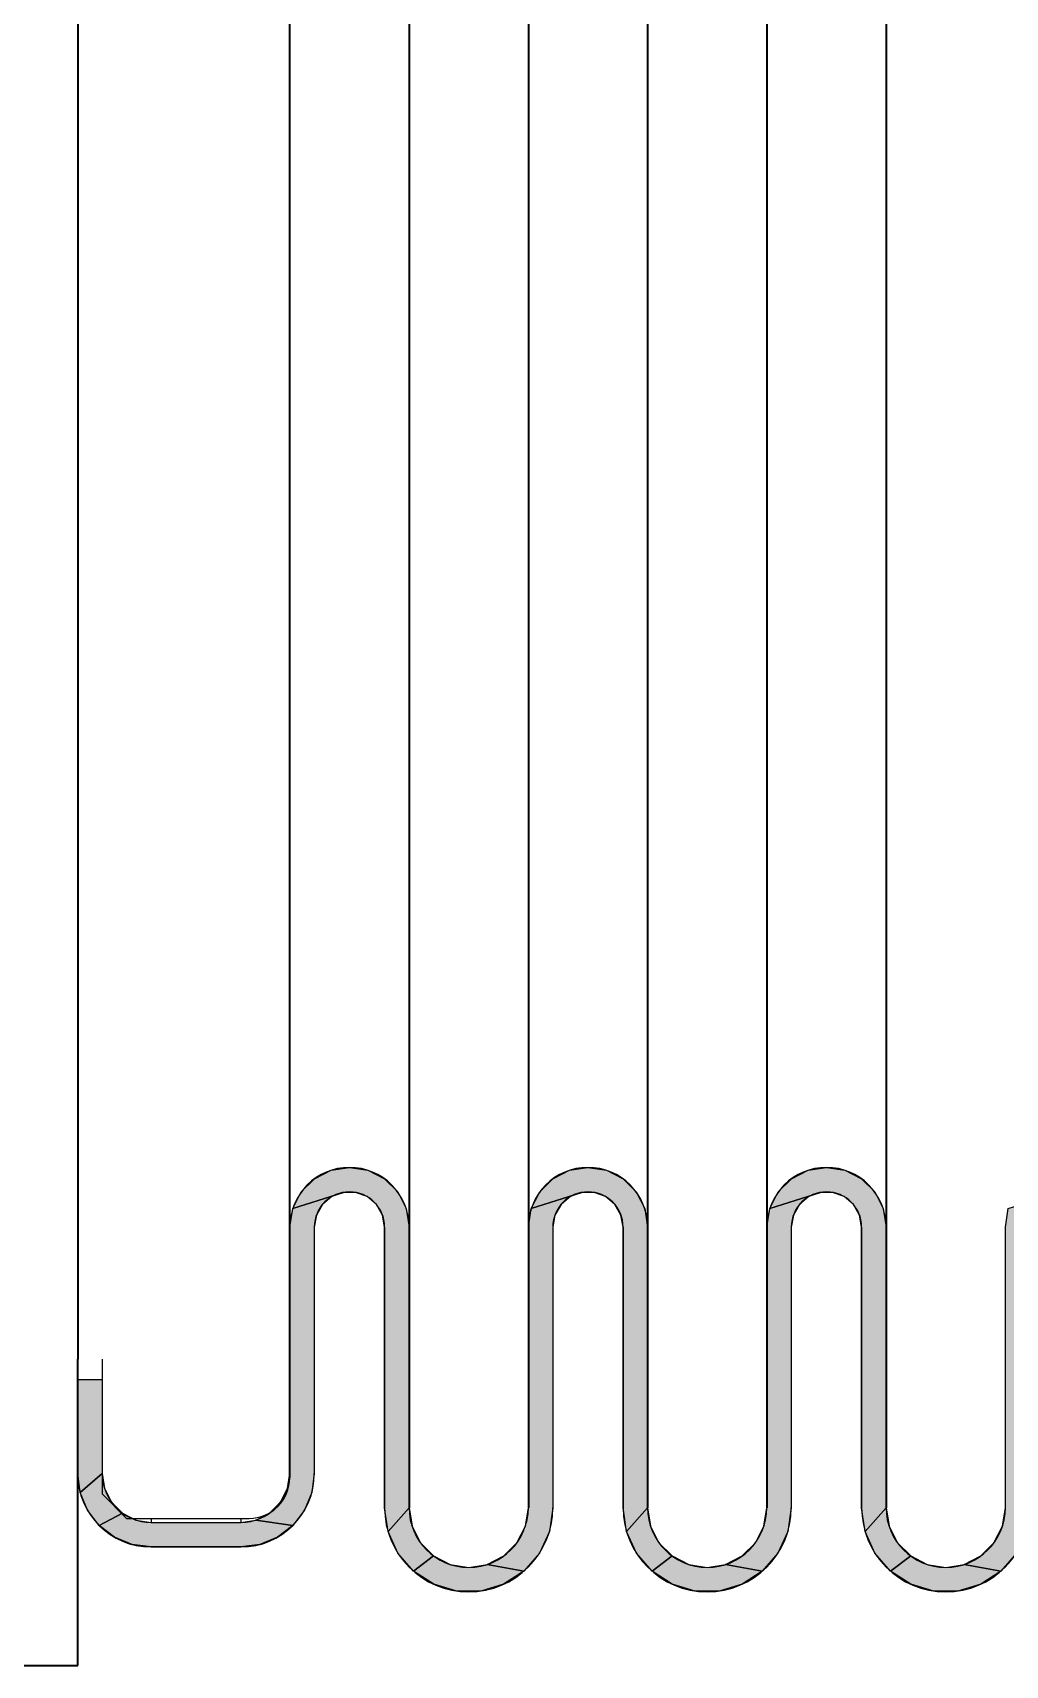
# Model space of a CAD drawing. Header units: millimetres. Extents: x -3183 to 3067, y 1033 to 2218.
# Drawn here: x -1692.71 to -1680.79, y 1776.08 to 1796.08 of the extents above; entities that cross this region are included whole.
import ezdxf

# ---------------------------------------------------------------- set-up
doc = ezdxf.new("R2010")
doc.units = ezdxf.units.MM
doc.layers.add('Kontury', color=7, linetype='Continuous', lineweight=35)

# ---------------------------------------------------------------- blocks, each defined once
blk = doc.blocks.new('*U96')
at = {"color": 2, "linetype": 'Continuous', "extrusion": (0, 0, -1)}
for points in [[(-114.434, 180.432), (-116.475, 180.109), (-114.11, 180.109)], [(-114.841, 180.64), (-116.152, 180.432), (-114.434, 180.432)], [(-116.152, 180.432), (-116.475, 180.109), (-114.434, 180.432)], [(-115.293, 180.711), (-115.745, 180.64), (-114.841, 180.64)], [(-115.745, 180.64), (-116.152, 180.432), (-114.841, 180.64)], [(-114.11, 180.109), (-115.143, 180.098), (-113.903, 179.701)], [(-116.475, 180.109), (-115.143, 180.098), (-114.11, 180.109)], [(-116.475, 180.109), (-115.442, 180.098), (-115.143, 180.098)], [(-116.475, 180.109), (-116.683, 179.701), (-115.442, 180.098)], [(-115.442, 180.098), (-116.683, 179.701), (-115.724, 179.996)], [(-115.724, 179.996), (-116.683, 179.701), (-115.953, 179.804)], [(-115.953, 179.804), (-116.683, 179.701), (-116.102, 179.544)], [(-116.683, 179.701), (-116.754, 179.25), (-116.102, 179.544)], [(-116.102, 179.544), (-116.754, 179.25), (-116.154, 179.25)], [(-116.154, 179.25), (-116.754, 172.373), (-116.154, 172.373)], [(-116.754, 179.25), (-116.754, 172.373), (-116.154, 179.25)], [(-116.754, 172.373), (-116.238, 171.792), (-116.154, 172.373)]]:
    blk.add_solid(points, dxfattribs=at)
blk = doc.blocks.new('*U97')
at = {"color": 2, "linetype": 'Continuous', "extrusion": (0, 0, -1)}
for points in [[(-120.28, 180.432), (-122.321, 180.109), (-119.957, 180.109)], [(-120.687, 180.64), (-121.998, 180.432), (-120.28, 180.432)], [(-121.998, 180.432), (-122.321, 180.109), (-120.28, 180.432)], [(-121.139, 180.711), (-121.591, 180.64), (-120.687, 180.64)], [(-121.591, 180.64), (-121.998, 180.432), (-120.687, 180.64)], [(-119.957, 180.109), (-120.989, 180.098), (-119.749, 179.701)], [(-122.321, 180.109), (-120.989, 180.098), (-119.957, 180.109)], [(-122.321, 180.109), (-121.289, 180.098), (-120.989, 180.098)], [(-122.321, 180.109), (-122.529, 179.701), (-121.289, 180.098)], [(-121.289, 180.098), (-122.529, 179.701), (-121.57, 179.996)], [(-121.57, 179.996), (-122.529, 179.701), (-121.799, 179.804)], [(-121.799, 179.804), (-122.529, 179.701), (-121.949, 179.544)], [(-122.529, 179.701), (-122.601, 179.25), (-121.949, 179.544)], [(-121.949, 179.544), (-122.601, 179.25), (-122.001, 179.25)], [(-122.001, 179.25), (-122.601, 172.373), (-122.001, 172.373)], [(-122.601, 179.25), (-122.601, 172.373), (-122.001, 179.25)], [(-122.601, 172.373), (-122.084, 171.792), (-122.001, 172.373)]]:
    blk.add_solid(points, dxfattribs=at)
blk = doc.blocks.new('*U98')
at = {"color": 2, "linetype": 'Continuous', "extrusion": (0, 0, -1)}
for points in [[(-126.126, 180.432), (-128.168, 180.109), (-125.803, 180.109)], [(-126.534, 180.64), (-127.844, 180.432), (-126.126, 180.432)], [(-127.844, 180.432), (-128.168, 180.109), (-126.126, 180.432)], [(-126.985, 180.711), (-127.437, 180.64), (-126.534, 180.64)], [(-127.437, 180.64), (-127.844, 180.432), (-126.534, 180.64)], [(-125.803, 180.109), (-126.836, 180.098), (-125.595, 179.701)], [(-128.168, 180.109), (-126.836, 180.098), (-125.803, 180.109)], [(-128.168, 180.109), (-127.135, 180.098), (-126.836, 180.098)], [(-128.168, 180.109), (-128.375, 179.701), (-127.135, 180.098)], [(-127.135, 180.098), (-128.375, 179.701), (-127.416, 179.996)], [(-127.416, 179.996), (-128.375, 179.701), (-127.645, 179.804)], [(-127.645, 179.804), (-128.375, 179.701), (-127.795, 179.544)], [(-128.375, 179.701), (-128.447, 179.25), (-127.795, 179.544)], [(-127.795, 179.544), (-128.447, 179.25), (-127.847, 179.25)], [(-127.847, 179.25), (-128.447, 172.373), (-127.847, 172.373)], [(-128.447, 179.25), (-128.447, 172.373), (-127.847, 179.25)], [(-128.447, 172.373), (-127.93, 171.792), (-127.847, 172.373)]]:
    blk.add_solid(points, dxfattribs=at)
blk = doc.blocks.new('*U103')
at = {"color": 2, "linetype": 'Continuous', "extrusion": (0, 0, -1)}
for points in [[(-115.143, 180.098), (-114.862, 179.996), (-113.903, 179.701)], [(-113.903, 179.701), (-114.483, 179.544), (-113.831, 179.25)], [(-114.862, 179.996), (-114.633, 179.804), (-113.903, 179.701)], [(-114.633, 179.804), (-114.483, 179.544), (-113.903, 179.701)], [(-114.483, 179.544), (-114.431, 179.25), (-113.831, 179.25)], [(-113.831, 179.25), (-114.431, 173.211), (-113.831, 173.211)], [(-114.431, 179.25), (-114.431, 173.211), (-113.831, 179.25)], [(-113.831, 173.211), (-114.37, 172.745), (-113.773, 172.84)], [(-114.431, 173.211), (-114.37, 172.745), (-113.831, 173.211)], [(-113.773, 172.84), (-114.37, 172.745), (-113.602, 172.506)], [(-113.602, 172.506), (-114.19, 172.311), (-113.337, 172.24)], [(-114.37, 172.745), (-114.19, 172.311), (-113.602, 172.506)], [(-113.337, 172.24), (-113.904, 171.939), (-113.002, 172.07)], [(-114.19, 172.311), (-113.904, 171.939), (-113.337, 172.24)]]:
    blk.add_solid(points, dxfattribs=at)
blk = doc.blocks.new('*U104')
at = {"color": 2, "linetype": 'Continuous', "extrusion": (0, 0, -1)}
for points in [[(-120.989, 180.098), (-120.708, 179.996), (-119.749, 179.701)], [(-119.749, 179.701), (-120.329, 179.544), (-119.677, 179.25)], [(-120.708, 179.996), (-120.479, 179.804), (-119.749, 179.701)], [(-120.479, 179.804), (-120.329, 179.544), (-119.749, 179.701)], [(-120.329, 179.544), (-120.277, 179.25), (-119.677, 179.25)], [(-119.677, 179.25), (-120.277, 172.373), (-119.677, 172.373)], [(-120.277, 179.25), (-120.277, 172.373), (-119.677, 179.25)], [(-119.677, 172.373), (-120.194, 171.792), (-119.606, 171.921)], [(-120.277, 172.373), (-120.194, 171.792), (-119.677, 172.373)], [(-119.606, 171.921), (-120.194, 171.792), (-119.398, 171.514)], [(-120.194, 171.792), (-119.95, 171.258), (-119.398, 171.514)], [(-119.398, 171.514), (-119.95, 171.258), (-119.075, 171.19)], [(-119.95, 171.258), (-119.566, 170.815), (-119.075, 171.19)], [(-119.075, 171.19), (-119.566, 170.815), (-118.668, 170.983)]]:
    blk.add_solid(points, dxfattribs=at)
blk = doc.blocks.new('*U105')
at = {"color": 2, "linetype": 'Continuous', "extrusion": (0, 0, -1)}
for points in [[(-126.836, 180.098), (-126.554, 179.996), (-125.595, 179.701)], [(-125.595, 179.701), (-126.176, 179.544), (-125.524, 179.25)], [(-126.554, 179.996), (-126.325, 179.804), (-125.595, 179.701)], [(-126.325, 179.804), (-126.176, 179.544), (-125.595, 179.701)], [(-126.176, 179.544), (-126.124, 179.25), (-125.524, 179.25)], [(-125.524, 179.25), (-126.124, 172.373), (-125.524, 172.373)], [(-126.124, 179.25), (-126.124, 172.373), (-125.524, 179.25)], [(-125.524, 172.373), (-126.04, 171.792), (-125.452, 171.921)], [(-126.124, 172.373), (-126.04, 171.792), (-125.524, 172.373)], [(-125.452, 171.921), (-126.04, 171.792), (-125.245, 171.514)], [(-126.04, 171.792), (-125.796, 171.258), (-125.245, 171.514)], [(-125.245, 171.514), (-125.796, 171.258), (-124.921, 171.19)], [(-125.796, 171.258), (-125.412, 170.815), (-124.921, 171.19)], [(-124.921, 171.19), (-125.412, 170.815), (-124.514, 170.983)]]:
    blk.add_solid(points, dxfattribs=at)
blk = doc.blocks.new('*U106')
at = {"color": 2, "linetype": 'Continuous', "extrusion": (0, 0, -1)}
for points in [[(-132.682, 180.098), (-132.401, 179.996), (-131.441, 179.701)], [(-131.441, 179.701), (-132.022, 179.544), (-131.37, 179.25)], [(-132.401, 179.996), (-132.171, 179.804), (-131.441, 179.701)], [(-132.171, 179.804), (-132.022, 179.544), (-131.441, 179.701)], [(-132.022, 179.544), (-131.97, 179.25), (-131.37, 179.25)], [(-131.37, 179.25), (-131.97, 172.373), (-131.37, 172.373)], [(-131.97, 179.25), (-131.97, 172.373), (-131.37, 179.25)], [(-131.37, 172.373), (-131.886, 171.792), (-131.298, 171.921)], [(-131.97, 172.373), (-131.886, 171.792), (-131.37, 172.373)], [(-131.298, 171.921), (-131.886, 171.792), (-131.091, 171.514)], [(-131.886, 171.792), (-131.643, 171.258), (-131.091, 171.514)], [(-131.091, 171.514), (-131.643, 171.258), (-130.767, 171.19)], [(-131.643, 171.258), (-131.258, 170.815), (-130.767, 171.19)], [(-130.767, 171.19), (-131.258, 170.815), (-130.36, 170.983)]]:
    blk.add_solid(points, dxfattribs=at)
blk = doc.blocks.new('*U110')
at = {"color": 2, "linetype": 'Continuous', "extrusion": (0, 0, -1)}
for points in [[(-108.631, 173.211), (-108.631, 175.511), (-108.693, 172.745)], [(-109.231, 175.511), (-108.693, 172.745), (-108.631, 175.511)], [(-108.693, 172.745), (-109.231, 175.511), (-109.231, 173.211)]]:
    blk.add_solid(points, dxfattribs=at)
blk = doc.blocks.new('*U112')
at = {"color": 2, "linetype": 'Continuous', "extrusion": (0, 0, -1)}
for points in [[(-109.231, 173.211), (-109.29, 172.84), (-108.693, 172.745)], [(-109.29, 172.84), (-109.461, 172.506), (-108.693, 172.745)], [(-108.693, 172.745), (-109.461, 172.506), (-108.872, 172.311)], [(-109.461, 172.506), (-109.726, 172.24), (-108.872, 172.311)], [(-108.872, 172.311), (-109.726, 172.24), (-109.159, 171.939)]]:
    blk.add_solid(points, dxfattribs=at)
blk = doc.blocks.new('*U114')
at = {"color": 2, "linetype": 'Continuous', "extrusion": (0, 0, -1)}
for points in [[(-109.726, 172.24), (-110.061, 172.07), (-109.159, 171.939)], [(-110.061, 172.07), (-110.431, 172.011), (-109.159, 171.939)], [(-112.631, 172.011), (-113.904, 171.939), (-109.159, 171.939)], [(-109.159, 171.939), (-110.431, 172.011), (-112.631, 172.011)], [(-113.002, 172.07), (-113.904, 171.939), (-112.631, 172.011)], [(-109.159, 171.939), (-113.531, 171.652), (-109.531, 171.652)], [(-113.904, 171.939), (-113.531, 171.652), (-109.159, 171.939)], [(-109.531, 171.652), (-113.097, 171.473), (-109.965, 171.473)], [(-113.531, 171.652), (-113.097, 171.473), (-109.531, 171.652)], [(-109.965, 171.473), (-112.631, 171.411), (-110.431, 171.411)], [(-113.097, 171.473), (-112.631, 171.411), (-109.965, 171.473)]]:
    blk.add_solid(points, dxfattribs=at)
blk = doc.blocks.new('*U116')
at = {"color": 2, "linetype": 'Continuous', "extrusion": (0, 0, -1)}
for points in [[(-116.754, 172.373), (-116.826, 171.921), (-116.238, 171.792)], [(-116.826, 171.921), (-117.034, 171.514), (-116.238, 171.792)], [(-116.238, 171.792), (-117.034, 171.514), (-116.482, 171.258)], [(-117.034, 171.514), (-117.357, 171.19), (-116.482, 171.258)], [(-116.482, 171.258), (-117.357, 171.19), (-116.866, 170.815)]]:
    blk.add_solid(points, dxfattribs=at)
blk = doc.blocks.new('*U117')
at = {"color": 2, "linetype": 'Continuous', "extrusion": (0, 0, -1)}
for points in [[(-122.601, 172.373), (-122.672, 171.921), (-122.084, 171.792)], [(-122.672, 171.921), (-122.88, 171.514), (-122.084, 171.792)], [(-122.084, 171.792), (-122.88, 171.514), (-122.328, 171.258)], [(-122.88, 171.514), (-123.203, 171.19), (-122.328, 171.258)], [(-122.328, 171.258), (-123.203, 171.19), (-122.712, 170.815)]]:
    blk.add_solid(points, dxfattribs=at)
blk = doc.blocks.new('*U118')
at = {"color": 2, "linetype": 'Continuous', "extrusion": (0, 0, -1)}
for points in [[(-128.447, 172.373), (-128.518, 171.921), (-127.93, 171.792)], [(-128.518, 171.921), (-128.726, 171.514), (-127.93, 171.792)], [(-127.93, 171.792), (-128.726, 171.514), (-128.174, 171.258)], [(-128.726, 171.514), (-129.049, 171.19), (-128.174, 171.258)], [(-128.174, 171.258), (-129.049, 171.19), (-128.558, 170.815)]]:
    blk.add_solid(points, dxfattribs=at)
blk = doc.blocks.new('*U122')
at = {"color": 2, "linetype": 'Continuous', "extrusion": (0, 0, -1)}
for points in [[(-117.357, 171.19), (-117.764, 170.983), (-116.866, 170.815)], [(-117.764, 170.983), (-118.216, 170.911), (-116.866, 170.815)], [(-118.216, 170.911), (-119.566, 170.815), (-116.866, 170.815)], [(-116.866, 170.815), (-119.072, 170.498), (-117.36, 170.498)], [(-119.566, 170.815), (-119.072, 170.498), (-116.866, 170.815)], [(-118.668, 170.983), (-119.566, 170.815), (-118.216, 170.911)], [(-117.36, 170.498), (-118.509, 170.332), (-117.923, 170.332)], [(-119.072, 170.498), (-118.509, 170.332), (-117.36, 170.498)]]:
    blk.add_solid(points, dxfattribs=at)
blk = doc.blocks.new('*U123')
at = {"color": 2, "linetype": 'Continuous', "extrusion": (0, 0, -1)}
for points in [[(-123.203, 171.19), (-123.61, 170.983), (-122.712, 170.815)], [(-123.61, 170.983), (-124.062, 170.911), (-122.712, 170.815)], [(-124.062, 170.911), (-125.412, 170.815), (-122.712, 170.815)], [(-122.712, 170.815), (-124.918, 170.498), (-123.206, 170.498)], [(-125.412, 170.815), (-124.918, 170.498), (-122.712, 170.815)], [(-124.514, 170.983), (-125.412, 170.815), (-124.062, 170.911)], [(-123.206, 170.498), (-124.355, 170.332), (-123.769, 170.332)], [(-124.918, 170.498), (-124.355, 170.332), (-123.206, 170.498)]]:
    blk.add_solid(points, dxfattribs=at)
blk = doc.blocks.new('*U124')
at = {"color": 2, "linetype": 'Continuous', "extrusion": (0, 0, -1)}
for points in [[(-129.049, 171.19), (-129.457, 170.983), (-128.558, 170.815)], [(-129.457, 170.983), (-129.908, 170.911), (-128.558, 170.815)], [(-129.908, 170.911), (-131.258, 170.815), (-128.558, 170.815)], [(-128.558, 170.815), (-130.765, 170.498), (-129.052, 170.498)], [(-131.258, 170.815), (-130.765, 170.498), (-128.558, 170.815)], [(-130.36, 170.983), (-131.258, 170.815), (-129.908, 170.911)], [(-129.052, 170.498), (-130.202, 170.332), (-129.615, 170.332)], [(-130.765, 170.498), (-130.202, 170.332), (-129.052, 170.498)]]:
    blk.add_solid(points, dxfattribs=at)

msp = doc.modelspace()

# ---------------------------------------------------------------- linework, layer by layer
at = {"color": 2, "linetype": 'Continuous'}
for p, q in [((-1686.63498, 1781.44748), (-1686.59922, 1781.6733)), ((-1683.71191, 1781.44748), (-1683.67614, 1781.6733)), ((-1691.85806, 1778.42825), (-1691.82869, 1778.24284)), ((-1688.09652, 1778.00902), (-1688.06075, 1777.7832)), ((-1685.17344, 1778.00902), (-1685.13768, 1777.7832)), ((-1682.25037, 1778.00902), (-1682.2146, 1777.7832)), ((-1690.15806, 1777.82825), (-1689.97265, 1777.85762)), ((-1687.36575, 1777.27825), (-1687.13993, 1777.31402)), ((-1684.44268, 1777.27825), (-1684.21685, 1777.31402)), ((-1681.5196, 1777.27825), (-1681.29378, 1777.31402))]:
    msp.add_line(p, q, dxfattribs=at)
at = {"color": 7, "linetype": 'Continuous'}
for p, q in [((-1689.25806, 1781.44748), (-1689.25806, 1778.42825)), ((-1688.39652, 1781.44748), (-1688.39652, 1778.00902)), ((-1686.33498, 1781.44748), (-1686.33498, 1778.00902)), ((-1685.47344, 1781.44748), (-1685.47344, 1778.00902)), ((-1683.41191, 1781.44748), (-1683.41191, 1778.00902)), ((-1682.55037, 1781.44748), (-1682.55037, 1778.00902)), ((-1692.15806, 1779.82825), (-1692.15806, 1778.42825)), ((-1691.85806, 1779.82825), (-1691.85806, 1778.17825)), ((-1692.15806, 1779.57825), (-1691.85806, 1779.57825)), ((-1691.85806, 1778.17825), (-1691.55806, 1777.87825)), ((-1691.55806, 1777.87825), (-1690.05806, 1777.87825)), ((-1691.25806, 1777.87825), (-1691.25806, 1777.82825)), ((-1691.25806, 1777.82825), (-1690.15806, 1777.82825)), ((-1690.15806, 1777.87825), (-1690.15806, 1777.82825)), ((-1691.25806, 1777.52825), (-1690.15806, 1777.52825))]:
    msp.add_line(p, q, dxfattribs=at)
at = {"color": 2, "linetype": 'Continuous'}
for points in [[(-1688.82729, 1782.17825), (-1688.60147, 1782.14249), (-1688.39776, 1782.03869), (-1688.23609, 1781.87702), (-1688.13229, 1781.6733), (-1688.09652, 1781.44748), (-1688.09652, 1778.00902), (-1688.35477, 1777.71862), (-1688.39652, 1778.00902), (-1688.39652, 1781.44748), (-1688.4225, 1781.59481), (-1688.4973, 1781.72438), (-1688.61191, 1781.82054), (-1688.75249, 1781.87171), (-1688.90209, 1781.87171), (-1689.52229, 1781.6733), (-1689.4185, 1781.87702), (-1689.25683, 1782.03869), (-1689.05311, 1782.14249), (-1688.82729, 1782.17825)], [(-1688.39652, 1781.44748), (-1688.4225, 1781.59481), (-1688.4973, 1781.72438), (-1688.61191, 1781.82054), (-1688.75249, 1781.87171), (-1688.90209, 1781.87171), (-1689.52229, 1781.6733), (-1689.4185, 1781.87702), (-1689.25683, 1782.03869), (-1689.05311, 1782.14249), (-1688.82729, 1782.17825)], [(-1688.82729, 1782.17825), (-1688.60147, 1782.14249), (-1688.39776, 1782.03869), (-1688.23609, 1781.87702), (-1688.13229, 1781.6733), (-1688.09652, 1781.44748)], [(-1685.90421, 1782.17825), (-1685.67839, 1782.14249), (-1685.47468, 1782.03869), (-1685.31301, 1781.87702), (-1685.20921, 1781.6733), (-1685.17344, 1781.44748), (-1685.17344, 1778.00902), (-1685.43169, 1777.71862), (-1685.47344, 1778.00902), (-1685.47344, 1781.44748), (-1685.49942, 1781.59481), (-1685.57423, 1781.72438), (-1685.68883, 1781.82054), (-1685.82941, 1781.87171), (-1685.97902, 1781.87171), (-1686.59922, 1781.6733), (-1686.49542, 1781.87702), (-1686.33375, 1782.03869), (-1686.13003, 1782.14249), (-1685.90421, 1782.17825)], [(-1685.47344, 1781.44748), (-1685.49942, 1781.59481), (-1685.57423, 1781.72438), (-1685.68883, 1781.82054), (-1685.82941, 1781.87171), (-1685.97902, 1781.87171), (-1686.59922, 1781.6733), (-1686.49542, 1781.87702), (-1686.33375, 1782.03869), (-1686.13003, 1782.14249), (-1685.90421, 1782.17825)], [(-1685.90421, 1782.17825), (-1685.67839, 1782.14249), (-1685.47468, 1782.03869), (-1685.31301, 1781.87702), (-1685.20921, 1781.6733), (-1685.17344, 1781.44748)], [(-1682.98114, 1782.17825), (-1682.75532, 1782.14249), (-1682.5516, 1782.03869), (-1682.38993, 1781.87702), (-1682.28613, 1781.6733), (-1682.25037, 1781.44748), (-1682.25037, 1778.00902), (-1682.50861, 1777.71862), (-1682.55037, 1778.00902), (-1682.55037, 1781.44748), (-1682.57635, 1781.59481), (-1682.65115, 1781.72438), (-1682.76575, 1781.82054), (-1682.90633, 1781.87171), (-1683.05594, 1781.87171), (-1683.67614, 1781.6733), (-1683.57234, 1781.87702), (-1683.41067, 1782.03869), (-1683.20696, 1782.14249), (-1682.98114, 1782.17825)], [(-1682.55037, 1781.44748), (-1682.57635, 1781.59481), (-1682.65115, 1781.72438), (-1682.76575, 1781.82054), (-1682.90633, 1781.87171), (-1683.05594, 1781.87171), (-1683.67614, 1781.6733), (-1683.57234, 1781.87702), (-1683.41067, 1782.03869), (-1683.20696, 1782.14249), (-1682.98114, 1782.17825)], [(-1682.98114, 1782.17825), (-1682.75532, 1782.14249), (-1682.5516, 1782.03869), (-1682.38993, 1781.87702), (-1682.28613, 1781.6733), (-1682.25037, 1781.44748)], [(-1689.15728, 1781.72438), (-1689.23208, 1781.59481), (-1689.25806, 1781.44748), (-1689.25806, 1778.42825), (-1689.28873, 1778.19531), (-1689.37864, 1777.97825), (-1689.52166, 1777.79186), (-1689.97265, 1777.85762), (-1689.80539, 1777.94284), (-1689.67265, 1778.07558), (-1689.58743, 1778.24284), (-1689.55806, 1778.42825), (-1689.55806, 1781.44748), (-1689.52229, 1781.6733), (-1688.90209, 1781.87171), (-1689.04268, 1781.82054), (-1689.15728, 1781.72438)], [(-1688.90209, 1781.87171), (-1689.04268, 1781.82054), (-1689.15728, 1781.72438)], [(-1686.2342, 1781.72438), (-1686.309, 1781.59481), (-1686.33498, 1781.44748), (-1686.33498, 1778.00902), (-1686.37674, 1777.71862), (-1686.49861, 1777.45174), (-1686.69074, 1777.23002), (-1687.13993, 1777.31402), (-1686.93622, 1777.41782), (-1686.77455, 1777.57949), (-1686.67075, 1777.7832), (-1686.63498, 1778.00902), (-1686.63498, 1781.44748), (-1686.59922, 1781.6733), (-1685.97902, 1781.87171), (-1686.1196, 1781.82054), (-1686.2342, 1781.72438)], [(-1685.97902, 1781.87171), (-1686.1196, 1781.82054), (-1686.2342, 1781.72438)], [(-1683.31112, 1781.72438), (-1683.38593, 1781.59481), (-1683.41191, 1781.44748), (-1683.41191, 1778.00902), (-1683.45366, 1777.71862), (-1683.57554, 1777.45174), (-1683.76766, 1777.23002), (-1684.21685, 1777.31402), (-1684.01314, 1777.41782), (-1683.85147, 1777.57949), (-1683.74767, 1777.7832), (-1683.71191, 1778.00902), (-1683.71191, 1781.44748), (-1683.67614, 1781.6733), (-1683.05594, 1781.87171), (-1683.19652, 1781.82054), (-1683.31112, 1781.72438)], [(-1683.05594, 1781.87171), (-1683.19652, 1781.82054), (-1683.31112, 1781.72438)], [(-1680.38805, 1781.72438), (-1680.46285, 1781.59481), (-1680.48883, 1781.44748), (-1680.48883, 1778.00902), (-1680.53058, 1777.71862), (-1680.65246, 1777.45174), (-1680.84459, 1777.23002), (-1681.29378, 1777.31402), (-1681.09006, 1777.41782), (-1680.92839, 1777.57949), (-1680.8246, 1777.7832), (-1680.78883, 1778.00902), (-1680.78883, 1781.44748), (-1680.75306, 1781.6733), (-1680.13286, 1781.87171), (-1680.27344, 1781.82054), (-1680.38805, 1781.72438)], [(-1689.15728, 1781.72438), (-1689.23208, 1781.59481), (-1689.25806, 1781.44748)], [(-1686.2342, 1781.72438), (-1686.309, 1781.59481), (-1686.33498, 1781.44748)], [(-1683.31112, 1781.72438), (-1683.38593, 1781.59481), (-1683.41191, 1781.44748)], [(-1692.15806, 1778.42825), (-1692.15806, 1779.57825), (-1691.85806, 1779.57825), (-1691.85806, 1778.42825), (-1692.12739, 1778.19531), (-1692.15806, 1778.42825)], [(-1691.85806, 1778.42825), (-1692.12739, 1778.19531), (-1692.15806, 1778.42825)], [(-1691.82869, 1778.24284), (-1691.74347, 1778.07558), (-1691.61073, 1777.94284), (-1691.89446, 1777.79186), (-1692.03748, 1777.97825), (-1692.12739, 1778.19531), (-1691.85806, 1778.42825), (-1691.82869, 1778.24284)], [(-1689.25806, 1778.42825), (-1689.28873, 1778.19531), (-1689.37864, 1777.97825), (-1689.52166, 1777.79186), (-1689.97265, 1777.85762), (-1689.80539, 1777.94284), (-1689.67265, 1778.07558), (-1689.58743, 1778.24284), (-1689.55806, 1778.42825)], [(-1691.82869, 1778.24284), (-1691.74347, 1778.07558), (-1691.61073, 1777.94284), (-1691.89446, 1777.79186), (-1692.03748, 1777.97825), (-1692.12739, 1778.19531)], [(-1688.09652, 1778.00902), (-1688.35477, 1777.71862), (-1688.39652, 1778.00902)], [(-1688.06075, 1777.7832), (-1687.95696, 1777.57949), (-1687.79529, 1777.41782), (-1688.04076, 1777.23002), (-1688.23289, 1777.45174), (-1688.35477, 1777.71862), (-1688.09652, 1778.00902), (-1688.06075, 1777.7832)], [(-1686.33498, 1778.00902), (-1686.37674, 1777.71862), (-1686.49861, 1777.45174), (-1686.69074, 1777.23002), (-1687.13993, 1777.31402), (-1686.93622, 1777.41782), (-1686.77455, 1777.57949), (-1686.67075, 1777.7832), (-1686.63498, 1778.00902)], [(-1685.17344, 1778.00902), (-1685.43169, 1777.71862), (-1685.47344, 1778.00902)], [(-1685.13768, 1777.7832), (-1685.03388, 1777.57949), (-1684.87221, 1777.41782), (-1685.11769, 1777.23002), (-1685.30981, 1777.45174), (-1685.43169, 1777.71862), (-1685.17344, 1778.00902), (-1685.13768, 1777.7832)], [(-1683.41191, 1778.00902), (-1683.45366, 1777.71862), (-1683.57554, 1777.45174), (-1683.76766, 1777.23002), (-1684.21685, 1777.31402), (-1684.01314, 1777.41782), (-1683.85147, 1777.57949), (-1683.74767, 1777.7832), (-1683.71191, 1778.00902)], [(-1682.25037, 1778.00902), (-1682.50861, 1777.71862), (-1682.55037, 1778.00902)], [(-1682.2146, 1777.7832), (-1682.1108, 1777.57949), (-1681.94913, 1777.41782), (-1682.19461, 1777.23002), (-1682.38674, 1777.45174), (-1682.50861, 1777.71862), (-1682.25037, 1778.00902), (-1682.2146, 1777.7832)], [(-1680.48883, 1778.00902), (-1680.53058, 1777.71862), (-1680.65246, 1777.45174), (-1680.84459, 1777.23002), (-1681.29378, 1777.31402), (-1681.09006, 1777.41782), (-1680.92839, 1777.57949), (-1680.8246, 1777.7832), (-1680.78883, 1778.00902)], [(-1690.15806, 1777.82825), (-1689.97265, 1777.85762), (-1689.52166, 1777.79186), (-1689.70806, 1777.64883), (-1689.92512, 1777.55892), (-1690.15806, 1777.52825), (-1691.25806, 1777.52825), (-1691.491, 1777.55892), (-1691.70806, 1777.64883), (-1691.89446, 1777.79186), (-1691.61073, 1777.94284), (-1691.44347, 1777.85762), (-1691.25806, 1777.82825), (-1690.15806, 1777.82825)], [(-1691.61073, 1777.94284), (-1691.44347, 1777.85762), (-1691.25806, 1777.82825)], [(-1691.25806, 1777.52825), (-1691.491, 1777.55892), (-1691.70806, 1777.64883), (-1691.89446, 1777.79186)], [(-1689.52166, 1777.79186), (-1689.70806, 1777.64883), (-1689.92512, 1777.55892), (-1690.15806, 1777.52825)], [(-1688.06075, 1777.7832), (-1687.95696, 1777.57949), (-1687.79529, 1777.41782), (-1688.04076, 1777.23002), (-1688.23289, 1777.45174), (-1688.35477, 1777.71862)], [(-1685.13768, 1777.7832), (-1685.03388, 1777.57949), (-1684.87221, 1777.41782), (-1685.11769, 1777.23002), (-1685.30981, 1777.45174), (-1685.43169, 1777.71862)], [(-1682.2146, 1777.7832), (-1682.1108, 1777.57949), (-1681.94913, 1777.41782), (-1682.19461, 1777.23002), (-1682.38674, 1777.45174), (-1682.50861, 1777.71862)], [(-1687.36575, 1777.27825), (-1687.13993, 1777.31402), (-1686.69074, 1777.23002), (-1686.93755, 1777.0714), (-1687.21906, 1776.98874), (-1687.51245, 1776.98874), (-1687.79395, 1777.0714), (-1688.04076, 1777.23002), (-1687.79529, 1777.41782), (-1687.59157, 1777.31402), (-1687.36575, 1777.27825)], [(-1687.79529, 1777.41782), (-1687.59157, 1777.31402), (-1687.36575, 1777.27825)], [(-1684.44268, 1777.27825), (-1684.21685, 1777.31402), (-1683.76766, 1777.23002), (-1684.01448, 1777.0714), (-1684.29598, 1776.98874), (-1684.58937, 1776.98874), (-1684.87087, 1777.0714), (-1685.11769, 1777.23002), (-1684.87221, 1777.41782), (-1684.6685, 1777.31402), (-1684.44268, 1777.27825)], [(-1684.87221, 1777.41782), (-1684.6685, 1777.31402), (-1684.44268, 1777.27825)], [(-1681.5196, 1777.27825), (-1681.29378, 1777.31402), (-1680.84459, 1777.23002), (-1681.0914, 1777.0714), (-1681.3729, 1776.98874), (-1681.66629, 1776.98874), (-1681.9478, 1777.0714), (-1682.19461, 1777.23002), (-1681.94913, 1777.41782), (-1681.74542, 1777.31402), (-1681.5196, 1777.27825)], [(-1681.94913, 1777.41782), (-1681.74542, 1777.31402), (-1681.5196, 1777.27825)], [(-1686.69074, 1777.23002), (-1686.93755, 1777.0714), (-1687.21906, 1776.98874), (-1687.51245, 1776.98874), (-1687.79395, 1777.0714), (-1688.04076, 1777.23002)], [(-1683.76766, 1777.23002), (-1684.01448, 1777.0714), (-1684.29598, 1776.98874), (-1684.58937, 1776.98874), (-1684.87087, 1777.0714), (-1685.11769, 1777.23002)], [(-1680.84459, 1777.23002), (-1681.0914, 1777.0714), (-1681.3729, 1776.98874), (-1681.66629, 1776.98874), (-1681.9478, 1777.0714), (-1682.19461, 1777.23002)]]:
    msp.add_lwpolyline(points, dxfattribs=at)
at = {"color": 7, "linetype": 'Continuous'}
for centre, radius, start, end in [((-1688.82729, 1781.44748), 0.73077, 0, 180), ((-1685.90421, 1781.44748), 0.73077, 0, 180), ((-1682.98114, 1781.44748), 0.73077, 0, 180), ((-1688.82729, 1781.44748), 0.43077, 0, 180), ((-1685.90421, 1781.44748), 0.43077, 0, 180), ((-1682.98114, 1781.44748), 0.43077, 0, 180), ((-1691.25806, 1778.42825), 0.9, 180, 270), ((-1691.25806, 1778.42825), 0.6, 180, 270), ((-1690.15806, 1778.42825), 0.6, 270, 0), ((-1690.15806, 1778.42825), 0.9, 270, 0), ((-1690.05806, 1778.37825), 0.5, 270, 360), ((-1687.36575, 1778.00902), 1.03077, 180, 0), ((-1687.36575, 1778.00902), 0.73077, 180, 0), ((-1684.44268, 1778.00902), 1.03077, 180, 0), ((-1684.44268, 1778.00902), 0.73077, 180, 0), ((-1681.5196, 1778.00902), 1.03077, 180, 0), ((-1681.5196, 1778.00902), 0.73077, 180, 0)]:
    msp.add_arc(centre, radius, start, end, dxfattribs=at)
at = {"layer": 'Kontury', "color": 7, "linetype": 'Continuous'}
for p, q in [((-1688.09652, 1814.14748), (-1688.09652, 1778.00902)), ((-1686.63498, 1814.14748), (-1686.63498, 1778.00902)), ((-1685.17344, 1814.14748), (-1685.17344, 1778.00902)), ((-1683.71191, 1814.14748), (-1683.71191, 1778.00902)), ((-1682.25037, 1814.14748), (-1682.25037, 1778.00902)), ((-1689.55806, 1778.37825), (-1689.55806, 1813.77825))]:
    msp.add_line(p, q, dxfattribs=at)
at = {"layer": 'Kontury'}
for p, q in [((-1692.15806, 1812.32825), (-1692.15806, 1779.82825)), ((-1692.15806, 1776.07825), (-1692.15806, 1779.82825)), ((-1694.40806, 1776.07825), (-1692.15806, 1776.07825))]:
    msp.add_line(p, q, dxfattribs=at)

# ---------------------------------------------------------------- block references
at = {"color": 2, "linetype": 'Continuous', "xscale": 0.5, "yscale": 0.5, "zscale": 0.5}
for name in ['*U96', '*U97', '*U98', '*U103', '*U104', '*U105', '*U106', '*U110', '*U112', '*U116', '*U117', '*U118', '*U114', '*U122', '*U123', '*U124']:
    msp.add_blockref(name, (-1746.47372, 1691.8226), dxfattribs=at)

doc.saveas('drawing.dxf')
